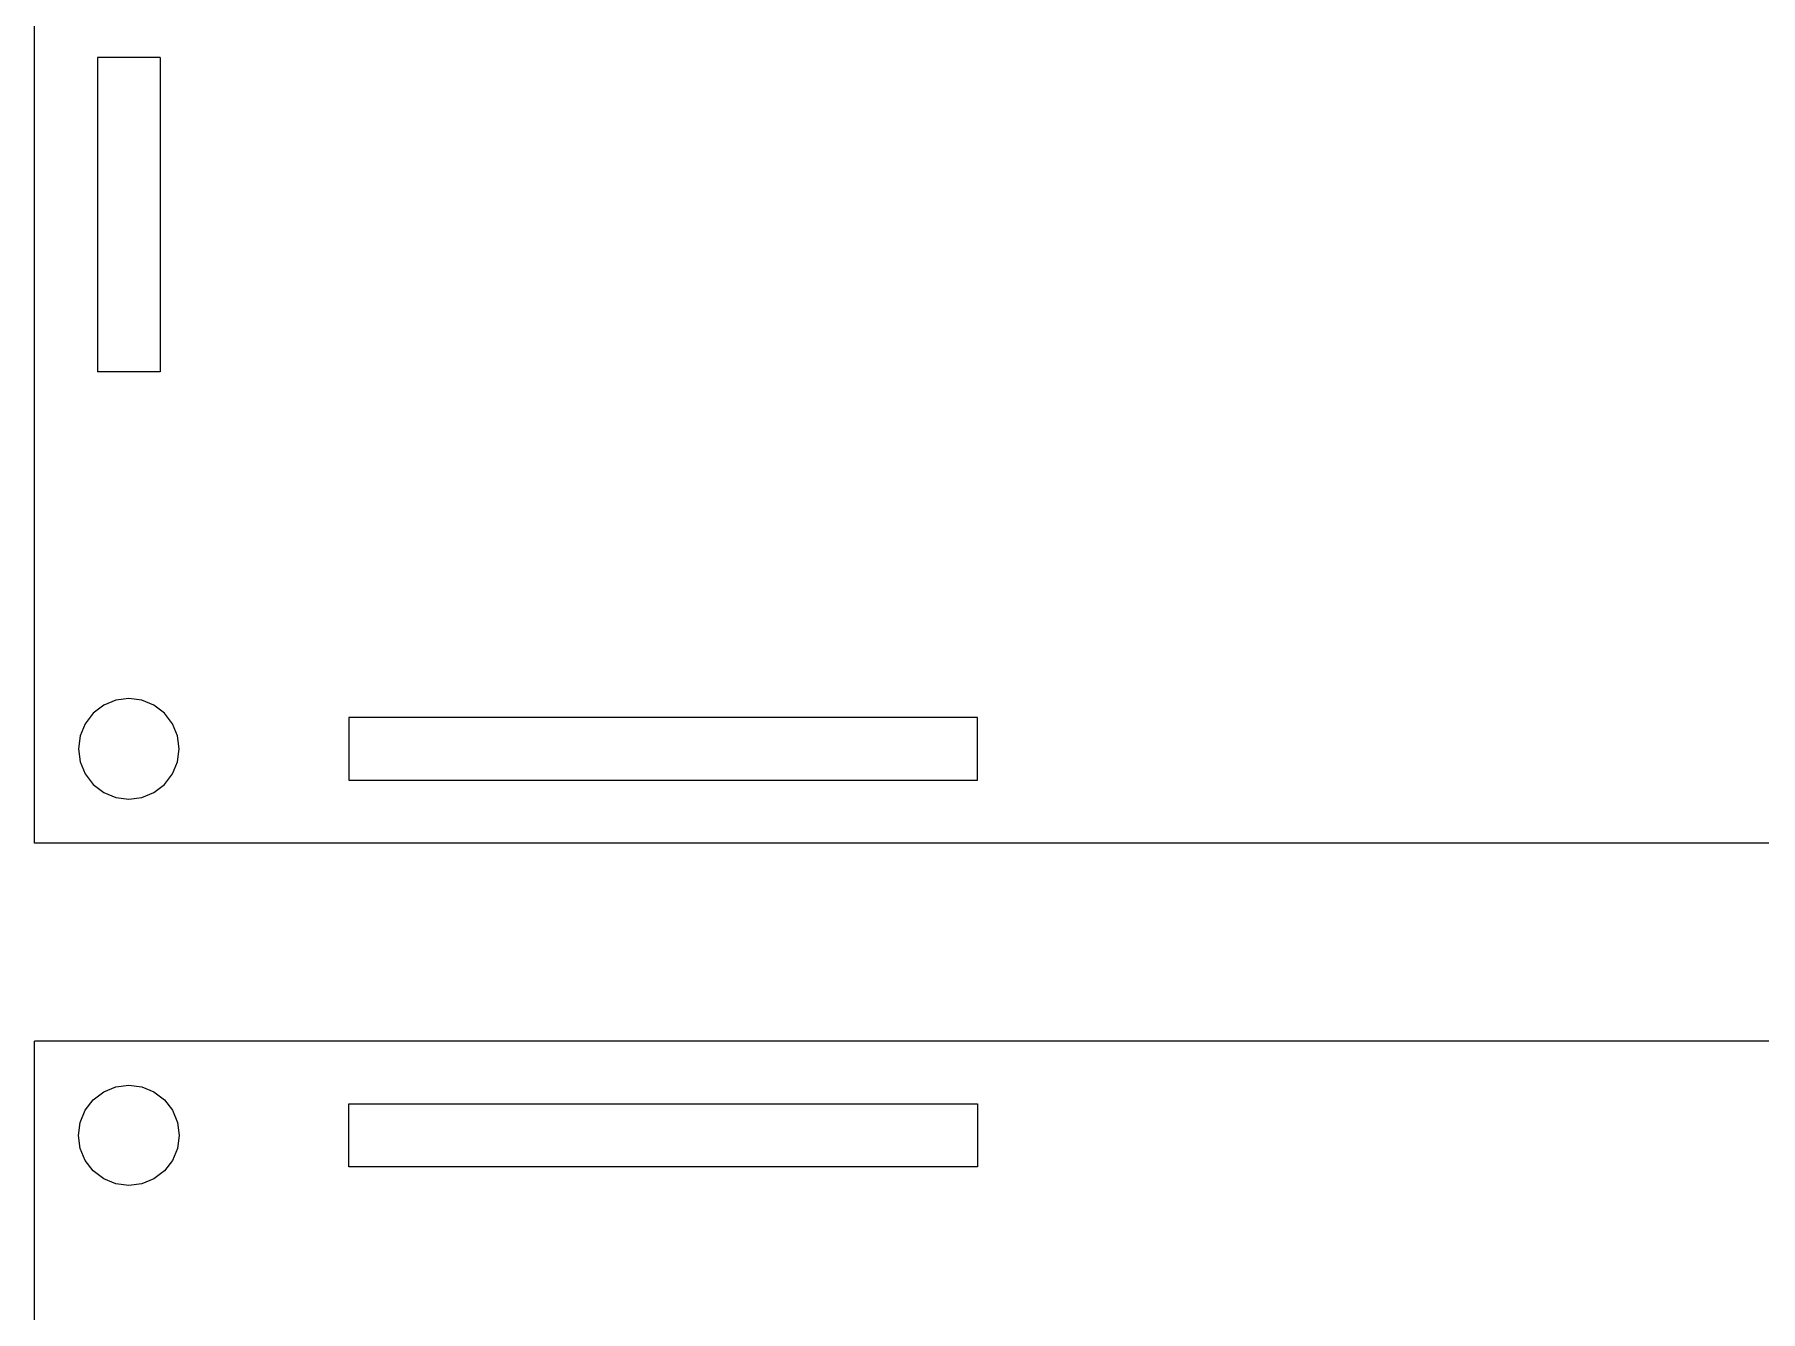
# Model space of a CAD drawing. Header units: metres. Extents: x -60 to 110, y 118 to 308.
# Drawn here: x 0.2 to 55.1, y 211.5 to 252.1 of the extents above; entities that cross this region are included whole.
import ezdxf

# ---------------------------------------------------------------- set-up
doc = ezdxf.new("R2010")
doc.units = ezdxf.units.M

msp = doc.modelspace()

# ---------------------------------------------------------------- linework, layer by layer
at = {"layer": 'Group#5'}
for p, q in [((0.183, 226.396, -2), (0.183, 266.396, -2)), ((0.183, 226.396), (0.183, 266.396)), ((2.183, 251.396), (2.183, 241.396)), ((4.183, 251.396), (2.183, 251.396)), ((4.183, 251.396, -2), (2.183, 251.396, -2)), ((2.183, 251.396, -2), (2.183, 241.396, -2)), ((2.183, 251.396), (2.183, 251.396, -2)), ((4.183, 251.396), (4.183, 241.396)), ((4.183, 251.396, -2), (4.183, 241.396, -2)), ((4.183, 251.396), (4.183, 251.396, -2)), ((4.183, 241.396), (2.183, 241.396)), ((4.183, 241.396, -2), (2.183, 241.396, -2)), ((2.183, 241.396), (2.183, 241.396, -2)), ((4.183, 241.396), (4.183, 241.396, -2)), ((2.383, 230.782), (2.051, 230.527)), ((2.383, 230.782, -2), (2.051, 230.527, -2)), ((2.769, 230.941), (2.383, 230.782)), ((2.769, 230.941, -2), (2.383, 230.782, -2)), ((2.383, 230.782), (2.383, 230.782, -2)), ((3.183, 230.996), (2.769, 230.941)), ((3.183, 230.996, -2), (2.769, 230.941, -2)), ((2.769, 230.941), (2.769, 230.941, -2)), ((3.183, 230.996), (3.183, 230.996, -2)), ((3.597, 230.941), (3.183, 230.996)), ((3.597, 230.941, -2), (3.183, 230.996, -2)), ((3.597, 230.941), (3.597, 230.941, -2)), ((3.983, 230.782), (3.597, 230.941)), ((3.983, 230.782, -2), (3.597, 230.941, -2)), ((3.983, 230.782), (3.983, 230.782, -2)), ((4.314, 230.527), (3.983, 230.782)), ((4.314, 230.527, -2), (3.983, 230.782, -2)), ((1.797, 230.196), (1.637, 229.81)), ((1.797, 230.196, -2), (1.637, 229.81, -2)), ((2.051, 230.527), (1.797, 230.196)), ((2.051, 230.527, -2), (1.797, 230.196, -2)), ((1.797, 230.196), (1.797, 230.196, -2)), ((2.051, 230.527), (2.051, 230.527, -2)), ((4.314, 230.527), (4.314, 230.527, -2)), ((4.568, 230.196), (4.314, 230.527)), ((4.568, 230.196, -2), (4.314, 230.527, -2)), ((4.568, 230.196), (4.568, 230.196, -2)), ((4.728, 229.81), (4.568, 230.196)), ((4.728, 229.81, -2), (4.568, 230.196, -2)), ((30.183, 230.396), (10.183, 230.396)), ((10.183, 230.396), (10.183, 228.396)), ((30.183, 230.396, -2), (10.183, 230.396, -2)), ((10.183, 230.396, -2), (10.183, 228.396, -2)), ((10.183, 230.396), (10.183, 230.396, -2)), ((30.183, 228.396), (30.183, 230.396)), ((30.183, 228.396, -2), (30.183, 230.396, -2)), ((30.183, 230.396), (30.183, 230.396, -2)), ((1.637, 229.81), (1.583, 229.396)), ((1.637, 229.81, -2), (1.583, 229.396, -2)), ((1.637, 229.81), (1.637, 229.81, -2)), ((4.728, 229.81), (4.728, 229.81, -2)), ((4.783, 229.396), (4.728, 229.81)), ((4.783, 229.396, -2), (4.728, 229.81, -2)), ((1.583, 229.396), (1.583, 229.396, -2)), ((1.583, 229.396), (1.637, 228.982)), ((1.583, 229.396, -2), (1.637, 228.982, -2)), ((1.637, 228.982), (1.637, 228.982, -2)), ((1.637, 228.982), (1.797, 228.596)), ((1.637, 228.982, -2), (1.797, 228.596, -2)), ((4.568, 228.596), (4.728, 228.982)), ((4.568, 228.596, -2), (4.728, 228.982, -2)), ((4.728, 228.982), (4.783, 229.396)), ((4.728, 228.982, -2), (4.783, 229.396, -2)), ((4.728, 228.982), (4.728, 228.982, -2)), ((4.783, 229.396), (4.783, 229.396, -2)), ((1.797, 228.596), (1.797, 228.596, -2)), ((1.797, 228.596), (2.051, 228.264)), ((1.797, 228.596, -2), (2.051, 228.264, -2)), ((4.314, 228.264), (4.568, 228.596)), ((4.314, 228.264, -2), (4.568, 228.596, -2)), ((4.568, 228.596), (4.568, 228.596, -2)), ((10.183, 228.396), (30.183, 228.396)), ((10.183, 228.396, -2), (30.183, 228.396, -2)), ((10.183, 228.396), (10.183, 228.396, -2)), ((30.183, 228.396), (30.183, 228.396, -2)), ((2.051, 228.264), (2.051, 228.264, -2)), ((2.051, 228.264), (2.383, 228.01)), ((2.051, 228.264, -2), (2.383, 228.01, -2)), ((2.383, 228.01), (2.769, 227.85)), ((2.383, 228.01, -2), (2.769, 227.85, -2)), ((2.383, 228.01), (2.383, 228.01, -2)), ((2.769, 227.85), (3.183, 227.796)), ((2.769, 227.85, -2), (3.183, 227.796, -2)), ((2.769, 227.85), (2.769, 227.85, -2)), ((3.183, 227.796), (3.597, 227.85)), ((3.183, 227.796, -2), (3.597, 227.85, -2)), ((3.597, 227.85), (3.983, 228.01)), ((3.597, 227.85, -2), (3.983, 228.01, -2)), ((3.597, 227.85), (3.597, 227.85, -2)), ((3.983, 228.01), (4.314, 228.264)), ((3.983, 228.01, -2), (4.314, 228.264, -2)), ((3.983, 228.01), (3.983, 228.01, -2)), ((4.314, 228.264), (4.314, 228.264, -2)), ((3.183, 227.796), (3.183, 227.796, -2)), ((110.183, 226.396, -2), (0.183, 226.396, -2)), ((110.183, 226.396), (0.183, 226.396)), ((0.183, 226.396), (0.183, 226.396, -2)), ((0.183, 180.096, -2), (0.183, 220.096, -2)), ((110.183, 220.096, -2), (0.183, 220.096, -2)), ((110.183, 220.096), (0.183, 220.096)), ((0.183, 180.096), (0.183, 220.096)), ((0.183, 220.096), (0.183, 220.096, -2)), ((2.383, 218.482), (2.769, 218.641)), ((2.383, 218.482, -2), (2.769, 218.641, -2)), ((2.769, 218.641), (3.183, 218.696)), ((2.769, 218.641, -2), (3.183, 218.696, -2)), ((2.769, 218.641), (2.769, 218.641, -2)), ((3.183, 218.696), (3.183, 218.696, -2)), ((3.183, 218.696), (3.597, 218.641)), ((3.183, 218.696, -2), (3.597, 218.641, -2)), ((3.597, 218.641), (3.597, 218.641, -2)), ((3.597, 218.641), (3.983, 218.482)), ((3.597, 218.641, -2), (3.983, 218.482, -2)), ((1.797, 217.896), (2.051, 218.227)), ((1.797, 217.896, -2), (2.051, 218.227, -2)), ((2.051, 218.227), (2.383, 218.482)), ((2.051, 218.227, -2), (2.383, 218.482, -2)), ((2.051, 218.227), (2.051, 218.227, -2)), ((2.383, 218.482), (2.383, 218.482, -2)), ((3.983, 218.482), (3.983, 218.482, -2)), ((3.983, 218.482), (4.314, 218.227)), ((3.983, 218.482, -2), (4.314, 218.227, -2)), ((4.314, 218.227), (4.314, 218.227, -2)), ((4.314, 218.227), (4.568, 217.896)), ((4.314, 218.227, -2), (4.568, 217.896, -2)), ((10.183, 218.096), (10.183, 218.096, -2)), ((10.183, 218.096), (30.183, 218.096)), ((10.183, 218.096, -2), (30.183, 218.096, -2)), ((10.183, 216.096), (10.183, 218.096)), ((10.183, 216.096, -2), (10.183, 218.096, -2)), ((30.183, 218.096), (30.183, 218.096, -2)), ((30.183, 218.096), (30.183, 216.096)), ((30.183, 218.096, -2), (30.183, 216.096, -2)), ((1.583, 217.096), (1.637, 217.51)), ((1.583, 217.096, -2), (1.637, 217.51, -2)), ((1.637, 217.51), (1.797, 217.896)), ((1.637, 217.51, -2), (1.797, 217.896, -2)), ((1.637, 217.51), (1.637, 217.51, -2)), ((1.797, 217.896), (1.797, 217.896, -2)), ((4.568, 217.896), (4.568, 217.896, -2)), ((4.568, 217.896), (4.728, 217.51)), ((4.568, 217.896, -2), (4.728, 217.51, -2)), ((4.728, 217.51), (4.728, 217.51, -2)), ((4.728, 217.51), (4.783, 217.096)), ((4.728, 217.51, -2), (4.783, 217.096, -2)), ((1.583, 217.096), (1.583, 217.096, -2)), ((1.637, 216.682), (1.583, 217.096)), ((1.637, 216.682, -2), (1.583, 217.096, -2)), ((4.783, 217.096), (4.728, 216.682)), ((4.783, 217.096, -2), (4.728, 216.682, -2)), ((4.783, 217.096), (4.783, 217.096, -2)), ((1.637, 216.682), (1.637, 216.682, -2)), ((1.797, 216.296), (1.637, 216.682)), ((1.797, 216.296, -2), (1.637, 216.682, -2)), ((4.728, 216.682), (4.568, 216.296)), ((4.728, 216.682, -2), (4.568, 216.296, -2)), ((4.728, 216.682), (4.728, 216.682, -2)), ((1.797, 216.296), (1.797, 216.296, -2)), ((2.051, 215.964), (1.797, 216.296)), ((2.051, 215.964, -2), (1.797, 216.296, -2)), ((2.051, 215.964), (2.051, 215.964, -2)), ((2.383, 215.71), (2.051, 215.964)), ((2.383, 215.71, -2), (2.051, 215.964, -2)), ((4.314, 215.964), (3.983, 215.71)), ((4.314, 215.964, -2), (3.983, 215.71, -2)), ((4.568, 216.296), (4.314, 215.964)), ((4.568, 216.296, -2), (4.314, 215.964, -2)), ((4.314, 215.964), (4.314, 215.964, -2)), ((4.568, 216.296), (4.568, 216.296, -2)), ((10.183, 216.096), (10.183, 216.096, -2)), ((30.183, 216.096), (10.183, 216.096)), ((30.183, 216.096, -2), (10.183, 216.096, -2)), ((30.183, 216.096), (30.183, 216.096, -2)), ((2.383, 215.71), (2.383, 215.71, -2)), ((2.769, 215.55), (2.383, 215.71)), ((2.769, 215.55, -2), (2.383, 215.71, -2)), ((2.769, 215.55), (2.769, 215.55, -2)), ((3.183, 215.496), (2.769, 215.55)), ((3.183, 215.496, -2), (2.769, 215.55, -2)), ((3.597, 215.55), (3.183, 215.496)), ((3.597, 215.55, -2), (3.183, 215.496, -2)), ((3.183, 215.496), (3.183, 215.496, -2)), ((3.983, 215.71), (3.597, 215.55)), ((3.983, 215.71, -2), (3.597, 215.55, -2)), ((3.597, 215.55), (3.597, 215.55, -2)), ((3.983, 215.71), (3.983, 215.71, -2))]:
    msp.add_line(p, q, dxfattribs=at)

doc.saveas('drawing.dxf')
